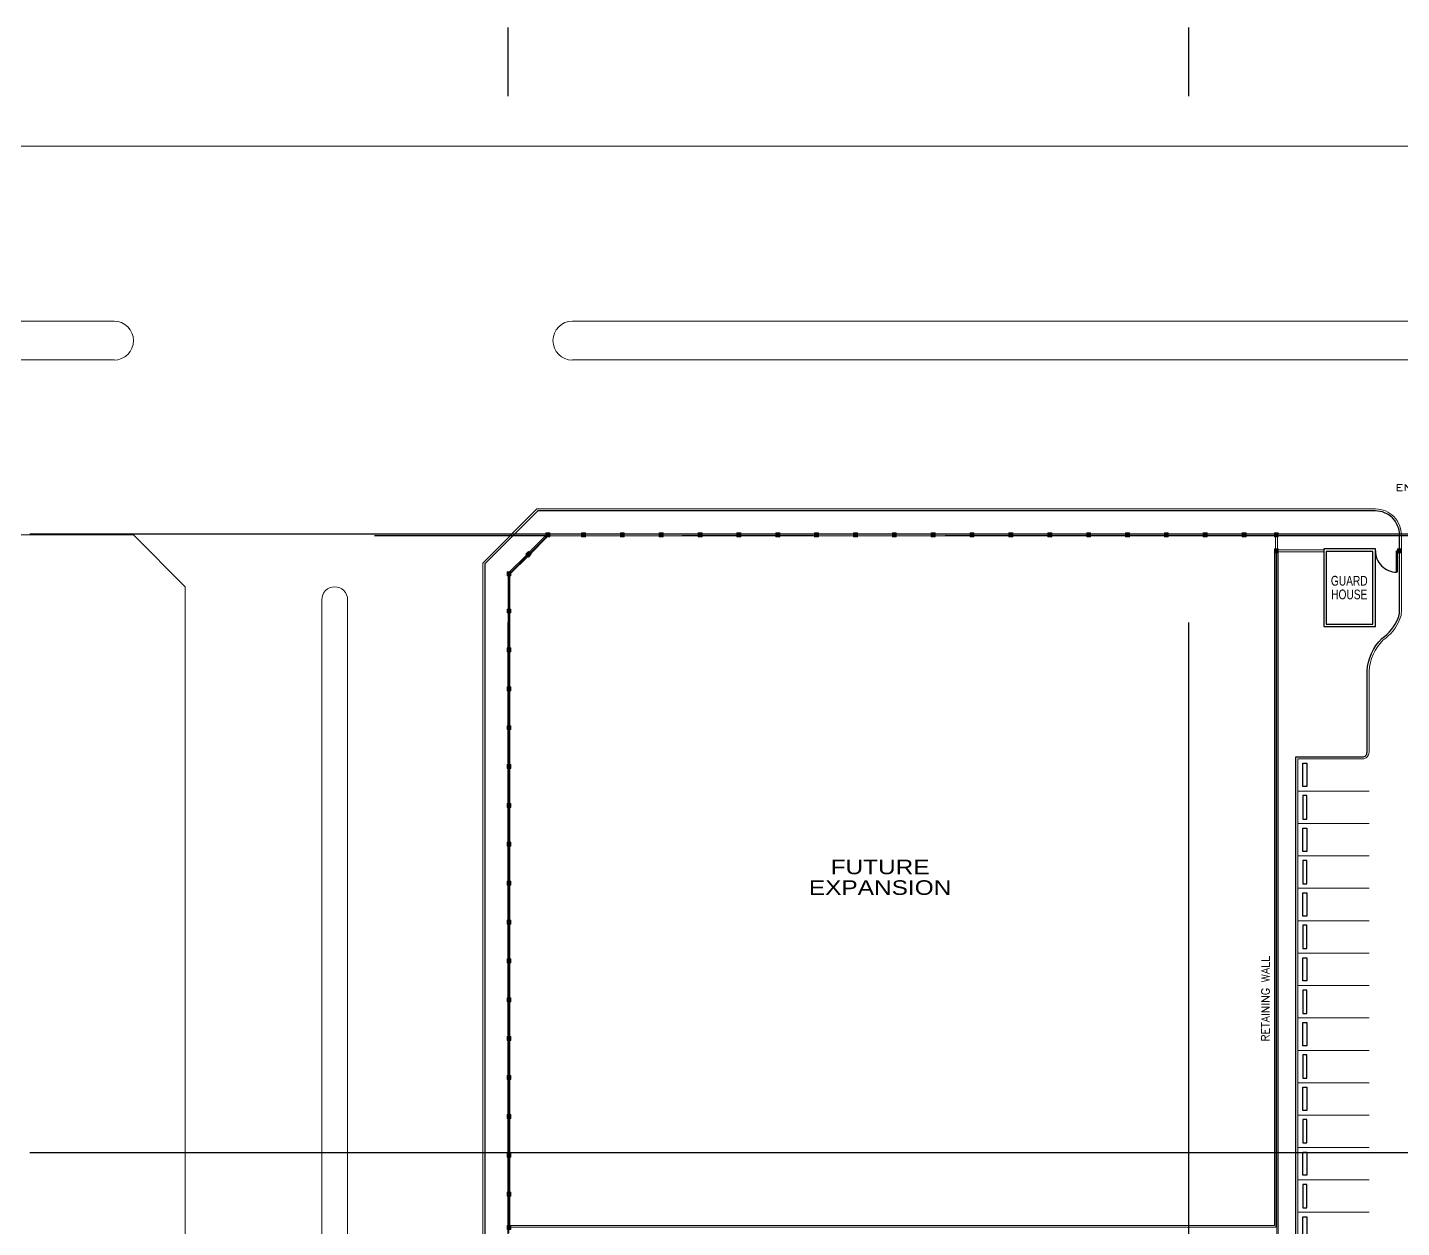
# Model space of a CAD drawing. Header units: metres. Extents: x -3195699 to -2111692, y 14290 to 146348.
# Drawn here: x -2178371 to -2177066, y 20701 to 21841 of the extents above; entities that cross this region are included whole.
import ezdxf
from ezdxf.enums import TextEntityAlignment as Align

# ---------------------------------------------------------------- set-up
doc = ezdxf.new("R2010")
doc.units = ezdxf.units.M
doc.header["$LTSCALE"] = 500
doc.header["$MEASUREMENT"] = 0
doc.linetypes.add('CENTER', pattern=[2, 1.25, -0.25, 0.25, -0.25])
doc.linetypes.add('CENTERX2', pattern=[4, 2.5, -0.5, 0.5, -0.5])
for name, color, linetype in [('AR-AXIS', 9, 'CENTERX2'), ('AR-DOOR', 8, 'CONTINUOUS'), ('AR-PROPOSED', 3, 'CONTINUOUS'), ('AR-SHEET-NM', 4, 'CONTINUOUS'), ('BLDG. TXT', 3, 'CONTINUOUS'), ('CURB-2', 8, 'CONTINUOUS'), ('PARAPET', 1, 'CONTINUOUS'), ('PROPERTY LINE', 3, 'CENTER'), ('TX1', 4, 'CONTINUOUS'), ('WHEEL BUMP', 6, 'CONTINUOUS')]:
    doc.layers.add(name, color=color, linetype=linetype)
for name, color, linetype, lineweight in [('CARLINE', 8, 'CONTINUOUS', 18), ('COL', 4, 'CONTINUOUS', 18), ('COLHAT', 8, 'CONTINUOUS', 18), ('CURVE', 8, 'CONTINUOUS', 18), ('FENCEWALL', 4, 'CONTINUOUS', 18), ('RAILING', 1, 'CONTINUOUS', 18), ('schematic lines', 110, 'CONTINUOUS', 25), ('WALL2', 4, 'CONTINUOUS', 18)]:
    doc.layers.add(name, color=color, linetype=linetype, lineweight=lineweight)
doc.styles.add('logo-eng', font='arial.ttf', dxfattribs={"height": 600})
doc.styles.add('ROMANC', font='romanc', dxfattribs={"height": 0.1})
doc.styles.add('ROMANS', font='romans.shx', dxfattribs={"width": 0.85})

# ---------------------------------------------------------------- blocks, each defined once
blk = doc.blocks.new('AHHMS TEMPLATE')
at = {"layer": 'COLHAT'}
h = blk.add_hatch(dxfattribs=at)
h.set_pattern_fill('ANSI31', color=8, scale=0.184599, style=0)
h.set_pattern_definition([(135, (-1482491.77186, 34812.915), (0.4144367825, 0.4144367825), [])])
h.paths.add_polyline_path([(-1492442.6, 84579.9), (-1492442.6, 84576.2), (-1492438.9, 84576.2), (-1492438.9, 84579.9)])
h = blk.add_hatch(dxfattribs=at)
h.set_pattern_fill('ANSI31', color=8, scale=0.184599, style=0)
h.set_pattern_definition([(135, (-1482457.9287, 34812.915), (0.4144367825, 0.4144367825), [])])
h.paths.add_polyline_path([(-1492408.8, 84579.9), (-1492408.8, 84576.2), (-1492405.1, 84576.2), (-1492405.1, 84579.9)])
h = blk.add_hatch(dxfattribs=at)
h.set_pattern_fill('ANSI31', color=8, scale=0.184599, style=0)
h.set_pattern_definition([(135, (-1482421.0089, 34812.915), (0.4144367825, 0.4144367825), [])])
h.paths.add_polyline_path([(-1492371.9, 84579.9), (-1492371.9, 84576.2), (-1492368.2, 84576.2), (-1492368.2, 84579.9)])
h = blk.add_hatch(dxfattribs=at)
h.set_pattern_fill('ANSI31', color=8, scale=0.184599, style=0)
h.set_pattern_definition([(135, (-1482384.08905, 34812.915), (0.4144367825, 0.4144367825), [])])
h.paths.add_polyline_path([(-1492334.9, 84579.9), (-1492334.9, 84576.2), (-1492331.2, 84576.2), (-1492331.2, 84579.9)])
h = blk.add_hatch(dxfattribs=at)
h.set_pattern_fill('ANSI31', color=8, scale=0.184599, style=0)
h.set_pattern_definition([(135, (-1482347.16924, 34812.915), (0.4144367825, 0.4144367825), [])])
h.paths.add_polyline_path([(-1492298, 84579.9), (-1492298, 84576.2), (-1492294.3, 84576.2), (-1492294.3, 84579.9)])
h = blk.add_hatch(dxfattribs=at)
h.set_pattern_fill('ANSI31', color=8, scale=0.184599, style=0)
h.set_pattern_definition([(135, (-1482310.2494, 34812.915), (0.4144367825, 0.4144367825), [])])
h.paths.add_polyline_path([(-1492261.1, 84579.9), (-1492261.1, 84576.2), (-1492257.4, 84576.2), (-1492257.4, 84579.9)])
h = blk.add_hatch(dxfattribs=at)
h.set_pattern_fill('ANSI31', color=8, scale=0.184599, style=0)
h.set_pattern_definition([(135, (-1482273.3296, 34812.915), (0.4144367825, 0.4144367825), [])])
h.paths.add_polyline_path([(-1492224.2, 84579.9), (-1492224.2, 84576.2), (-1492220.5, 84576.2), (-1492220.5, 84579.9)])
h = blk.add_hatch(dxfattribs=at)
h.set_pattern_fill('ANSI31', color=8, scale=0.184599, style=0)
h.set_pattern_definition([(135, (-1482236.4098, 34812.915), (0.4144367825, 0.4144367825), [])])
h.paths.add_polyline_path([(-1492187.3, 84579.9), (-1492187.3, 84576.2), (-1492183.6, 84576.2), (-1492183.6, 84579.9)])
h = blk.add_hatch(dxfattribs=at)
h.set_pattern_fill('ANSI31', color=8, scale=0.184599, style=0)
h.set_pattern_definition([(135, (-1482199.48996, 34812.915), (0.4144367825, 0.4144367825), [])])
h.paths.add_polyline_path([(-1492150.3, 84579.9), (-1492150.3, 84576.2), (-1492146.6, 84576.2), (-1492146.6, 84579.9)])
h = blk.add_hatch(dxfattribs=at)
h.set_pattern_fill('ANSI31', color=8, scale=0.184599, style=0)
h.set_pattern_definition([(135, (-1482162.57014, 34812.915), (0.4144367825, 0.4144367825), [])])
h.paths.add_polyline_path([(-1492113.4, 84579.9), (-1492113.4, 84576.2), (-1492109.7, 84576.2), (-1492109.7, 84579.9)])
h = blk.add_hatch(dxfattribs=at)
h.set_pattern_fill('ANSI31', color=8, scale=0.184599, style=0)
h.set_pattern_definition([(135, (-1482125.6503, 34812.915), (0.4144367825, 0.4144367825), [])])
h.paths.add_polyline_path([(-1492076.5, 84579.9), (-1492076.5, 84576.2), (-1492072.8, 84576.2), (-1492072.8, 84579.9)])
h = blk.add_hatch(dxfattribs=at)
h.set_pattern_fill('ANSI31', color=8, scale=0.184599, style=0)
h.set_pattern_definition([(135, (-1482088.7305, 34812.915), (0.4144367825, 0.4144367825), [])])
h.paths.add_polyline_path([(-1492039.6, 84579.9), (-1492039.6, 84576.2), (-1492035.9, 84576.2), (-1492035.9, 84579.9)])
h = blk.add_hatch(dxfattribs=at)
h.set_pattern_fill('ANSI31', color=8, scale=0.184599, style=0)
h.set_pattern_definition([(135, (-1482051.8107, 34812.915), (0.4144367825, 0.4144367825), [])])
h.paths.add_polyline_path([(-1492002.7, 84579.9), (-1492002.7, 84576.2), (-1491999, 84576.2), (-1491999, 84579.9)])
h = blk.add_hatch(dxfattribs=at)
h.set_pattern_fill('ANSI31', color=8, scale=0.184599, style=0)
h.set_pattern_definition([(135, (-1482014.89087, 34812.915), (0.4144367825, 0.4144367825), [])])
h.paths.add_polyline_path([(-1491965.7, 84579.9), (-1491965.7, 84576.2), (-1491962, 84576.2), (-1491962, 84579.9)])
h = blk.add_hatch(dxfattribs=at)
h.set_pattern_fill('ANSI31', color=8, scale=0.184599, style=0)
h.set_pattern_definition([(135, (-1481977.97105, 34812.915), (0.4144367825, 0.4144367825), [])])
h.paths.add_polyline_path([(-1491928.8, 84579.9), (-1491928.8, 84576.2), (-1491925.1, 84576.2), (-1491925.1, 84579.9)])
h = blk.add_hatch(dxfattribs=at)
h.set_pattern_fill('ANSI31', color=8, scale=0.184599, style=0)
h.set_pattern_definition([(135, (-1481941.05123, 34812.915), (0.4144367825, 0.4144367825), [])])
h.paths.add_polyline_path([(-1491891.9, 84579.9), (-1491891.9, 84576.2), (-1491888.2, 84576.2), (-1491888.2, 84579.9)])
h = blk.add_hatch(dxfattribs=at)
h.set_pattern_fill('ANSI31', color=8, scale=0.184599, style=0)
h.set_pattern_definition([(135, (-1481904.1314, 34812.915), (0.4144367825, 0.4144367825), [])])
h.paths.add_polyline_path([(-1491855, 84579.9), (-1491855, 84576.2), (-1491851.3, 84576.2), (-1491851.3, 84579.9)])
h = blk.add_hatch(dxfattribs=at)
h.set_pattern_fill('ANSI31', color=8, scale=0.184599, style=0)
h.set_pattern_definition([(135, (-1481867.2116, 34812.915), (0.4144367825, 0.4144367825), [])])
h.paths.add_polyline_path([(-1491818.1, 84579.9), (-1491818.1, 84576.2), (-1491814.4, 84576.2), (-1491814.4, 84579.9)])
h = blk.add_hatch(dxfattribs=at)
h.set_pattern_fill('ANSI31', color=8, scale=0.184599, style=0)
h.set_pattern_definition([(135, (-1481830.2918, 34812.915), (0.4144367825, 0.4144367825), [])])
h.paths.add_polyline_path([(-1491781.1, 84579.9), (-1491781.1, 84576.2), (-1491777.4, 84576.2), (-1491777.4, 84579.9)])
h = blk.add_hatch(dxfattribs=at)
h.set_pattern_fill('ANSI31', color=8, scale=0.184599, angle=90, style=0)
h.set_pattern_definition([(45, (-1541513.6511, 74629.0414), (0.4144367825, -0.4144367825), [])])
h.paths.add_polyline_path([(-1491746.7, 84576.2), (-1491750.4, 84576.2), (-1491750.4, 84579.9), (-1491746.7, 84579.9)])
h = blk.add_hatch(dxfattribs=at)
h.set_pattern_fill('ANSI31', color=8, scale=0.184599, angle=45, style=0)
h.set_pattern_definition([(180, (-1450234.96815, 56405.3282), (-4e-17, 0.5861021186), [])])
h.paths.add_polyline_path([(-1492461.8, 84559.6), (-1492459.2, 84557), (-1492456.6, 84559.6), (-1492459.2, 84562.2)])
h = blk.add_hatch(dxfattribs=at)
h.set_pattern_fill('ANSI31', color=8, scale=0.184599, angle=90, style=0)
h.set_pattern_definition([(45, (-1541513.6511, 74613.96583), (0.4144367825, -0.4144367825), [])])
h.paths.add_polyline_path([(-1491746.7, 84561.1), (-1491750.4, 84561.1), (-1491750.4, 84564.8), (-1491746.7, 84564.8)])
h = blk.add_hatch(dxfattribs=at)
h.set_pattern_fill('ANSI31', color=8, scale=0.184599, angle=90, style=0)
h.set_pattern_definition([(135, (-1441866.4861, 74613.96583), (-0.4144367825, -0.4144367825), [])])
h.paths.add_polyline_path([(-1491633.5, 84561.1), (-1491629.8, 84561.1), (-1491629.8, 84564.8), (-1491633.5, 84564.8)])
h = blk.add_hatch(dxfattribs=at)
h.set_pattern_fill('ANSI31', color=8, scale=0.184599, style=0)
h.set_pattern_definition([(135, (-1482528.6917, 34775.99516), (0.4144367825, 0.4144367825), [])])
h.paths.add_polyline_path([(-1492479.5, 84543), (-1492479.5, 84539.3), (-1492475.8, 84539.3), (-1492475.8, 84543)])
h = blk.add_hatch(dxfattribs=at)
h.set_pattern_fill('ANSI31', color=8, scale=0.184599, style=0)
h.set_pattern_definition([(135, (-1482528.6917, 34740.61364), (0.4144367825, 0.4144367825), [])])
h.paths.add_polyline_path([(-1492479.5, 84507.6), (-1492479.5, 84503.9), (-1492475.8, 84503.9), (-1492475.8, 84507.6)])
h = blk.add_hatch(dxfattribs=at)
h.set_pattern_fill('ANSI31', color=8, scale=0.184599, style=0)
h.set_pattern_definition([(135, (-1482528.6917, 34703.6938), (0.4144367825, 0.4144367825), [])])
h.paths.add_polyline_path([(-1492479.5, 84470.7), (-1492479.5, 84467), (-1492475.8, 84467), (-1492475.8, 84470.7)])
h = blk.add_hatch(dxfattribs=at)
h.set_pattern_fill('ANSI31', color=8, scale=0.184599, style=0)
h.set_pattern_definition([(135, (-1482528.6917, 34666.774), (0.4144367825, 0.4144367825), [])])
h.paths.add_polyline_path([(-1492479.5, 84433.7), (-1492479.5, 84430.1), (-1492475.8, 84430.1), (-1492475.8, 84433.7)])
h = blk.add_hatch(dxfattribs=at)
h.set_pattern_fill('ANSI31', color=8, scale=0.184599, style=0)
h.set_pattern_definition([(135, (-1482528.6917, 34629.8542), (0.4144367825, 0.4144367825), [])])
h.paths.add_polyline_path([(-1492479.5, 84396.8), (-1492479.5, 84393.1), (-1492475.8, 84393.1), (-1492475.8, 84396.8)])
h = blk.add_hatch(dxfattribs=at)
h.set_pattern_fill('ANSI31', color=8, scale=0.184599, style=0)
h.set_pattern_definition([(135, (-1482528.6917, 34592.93437), (0.4144367825, 0.4144367825), [])])
h.paths.add_polyline_path([(-1492479.5, 84359.9), (-1492479.5, 84356.2), (-1492475.8, 84356.2), (-1492475.8, 84359.9)])
h = blk.add_hatch(dxfattribs=at)
h.set_pattern_fill('ANSI31', color=8, scale=0.184599, style=0)
h.set_pattern_definition([(135, (-1482528.6917, 34556.01455), (0.4144367825, 0.4144367825), [])])
h.paths.add_polyline_path([(-1492479.5, 84323), (-1492479.5, 84319.3), (-1492475.8, 84319.3), (-1492475.8, 84323)])
h = blk.add_hatch(dxfattribs=at)
h.set_pattern_fill('ANSI31', color=8, scale=0.184599, style=0)
h.set_pattern_definition([(135, (-1482528.6917, 34519.09473), (0.4144367825, 0.4144367825), [])])
h.paths.add_polyline_path([(-1492479.5, 84286.1), (-1492479.5, 84282.4), (-1492475.8, 84282.4), (-1492475.8, 84286.1)])
h = blk.add_hatch(dxfattribs=at)
h.set_pattern_fill('ANSI31', color=8, scale=0.184599, style=0)
h.set_pattern_definition([(135, (-1482528.6917, 34482.1749), (0.4144367825, 0.4144367825), [])])
h.paths.add_polyline_path([(-1492479.5, 84249.1), (-1492479.5, 84245.5), (-1492475.8, 84245.5), (-1492475.8, 84249.1)])
h = blk.add_hatch(dxfattribs=at)
h.set_pattern_fill('ANSI31', color=8, scale=0.184599, style=0)
h.set_pattern_definition([(135, (-1482528.6917, 34445.2551), (0.4144367825, 0.4144367825), [])])
h.paths.add_polyline_path([(-1492479.5, 84212.2), (-1492479.5, 84208.5), (-1492475.8, 84208.5), (-1492475.8, 84212.2)])
h = blk.add_hatch(dxfattribs=at)
h.set_pattern_fill('ANSI31', color=8, scale=0.184599, style=0)
h.set_pattern_definition([(135, (-1482528.6917, 34408.3353), (0.4144367825, 0.4144367825), [])])
h.paths.add_polyline_path([(-1492479.5, 84175.3), (-1492479.5, 84171.6), (-1492475.8, 84171.6), (-1492475.8, 84175.3)])
h = blk.add_hatch(dxfattribs=at)
h.set_pattern_fill('ANSI31', color=8, scale=0.184599, style=0)
h.set_pattern_definition([(135, (-1482528.6917, 34371.41546), (0.4144367825, 0.4144367825), [])])
h.paths.add_polyline_path([(-1492479.5, 84138.4), (-1492479.5, 84134.7), (-1492475.8, 84134.7), (-1492475.8, 84138.4)])
h = blk.add_hatch(dxfattribs=at)
h.set_pattern_fill('ANSI31', color=8, scale=0.184599, style=0)
h.set_pattern_definition([(135, (-1482528.6917, 34334.49564), (0.4144367825, 0.4144367825), [])])
h.paths.add_polyline_path([(-1492479.5, 84101.5), (-1492479.5, 84097.8), (-1492475.8, 84097.8), (-1492475.8, 84101.5)])
h = blk.add_hatch(dxfattribs=at)
h.set_pattern_fill('ANSI31', color=8, scale=0.184599, style=0)
h.set_pattern_definition([(135, (-1482528.6917, 34297.5758), (0.4144367825, 0.4144367825), [])])
h.paths.add_polyline_path([(-1492479.5, 84064.5), (-1492479.5, 84060.9), (-1492475.8, 84060.9), (-1492475.8, 84064.5)])
h = blk.add_hatch(dxfattribs=at)
h.set_pattern_fill('ANSI31', color=8, scale=0.184599, style=0)
h.set_pattern_definition([(135, (-1482528.6917, 34260.656), (0.4144367825, 0.4144367825), [])])
h.paths.add_polyline_path([(-1492479.5, 84027.6), (-1492479.5, 84023.9), (-1492475.8, 84023.9), (-1492475.8, 84027.6)])
h = blk.add_hatch(dxfattribs=at)
h.set_pattern_fill('ANSI31', color=8, scale=0.184599, style=0)
h.set_pattern_definition([(135, (-1482528.6917, 34223.7362), (0.4144367825, 0.4144367825), [])])
h.paths.add_polyline_path([(-1492479.5, 83990.7), (-1492479.5, 83987), (-1492475.8, 83987), (-1492475.8, 83990.7)])
h = blk.add_hatch(dxfattribs=at)
h.set_pattern_fill('ANSI31', color=8, scale=0.184599, style=0)
h.set_pattern_definition([(135, (-1482528.6917, 34186.81637), (0.4144367825, 0.4144367825), [])])
h.paths.add_polyline_path([(-1492479.5, 83953.8), (-1492479.5, 83950.1), (-1492475.8, 83950.1), (-1492475.8, 83953.8)])
h = blk.add_hatch(dxfattribs=at)
h.set_pattern_fill('ANSI31', color=8, scale=0.184599, style=0)
h.set_pattern_definition([(135, (-1482528.6917, 34155.12736), (0.4144367825, 0.4144367825), [])])
h.paths.add_polyline_path([(-1492479.5, 83922.1), (-1492479.5, 83918.4), (-1492475.8, 83918.4), (-1492475.8, 83922.1)])
at = {"layer": 'AR-AXIS', "color": 8, "ltscale": 2}
for p, q in [((-1492478.6, 81994.9), (-1492478.6, 85060)), ((-1491831.6, 81994.9), (-1491831.6, 85060)), ((-1492933, 84579), (-1488915.2, 84579)), ((-1492933, 83991.4), (-1488915.2, 83991.4))]:
    blk.add_line(p, q, dxfattribs=at)
at = {"layer": 'AR-AXIS', "color": 8}
blk.add_line((-1492441.2, 84577.1), (-1492605.4, 84577.1), dxfattribs=at)
at = {"layer": 'AR-DOOR', "color": 8}
blk.add_lwpolyline([(-1491633.8, 84542.7), (-1491634.4, 84542.7), (-1491634.4, 84563), (-1491633.8, 84563)], close=True, dxfattribs=at)
blk.add_arc((-1491634.4, 84562.7), 20, 179.1253, 270, dxfattribs=at)
at = {"layer": 'AR-PROPOSED', "color": 8}
blk.add_lwpolyline([(-1491654.4, 84491), (-1491654.4, 84564.8), (-1491703.6, 84564.8), (-1491703.6, 84491)], close=True, dxfattribs=at)
at = {"layer": 'CARLINE', "color": 8}
for p, q in [((-1491660.5, 84334.7), (-1491728.2, 84334.7)), ((-1491660.5, 84303.9), (-1491728.2, 84303.9)), ((-1491660.5, 84273.1), (-1491728.2, 84273.1)), ((-1491660.5, 84242.4), (-1491728.2, 84242.4)), ((-1491660.5, 84211.6), (-1491728.2, 84211.6)), ((-1491660.5, 84180.8), (-1491728.2, 84180.8)), ((-1491660.5, 84150.1), (-1491728.2, 84150.1)), ((-1491660.5, 84119.3), (-1491728.2, 84119.3)), ((-1491660.5, 84088.5), (-1491728.2, 84088.5)), ((-1491660.5, 84057.8), (-1491728.2, 84057.8)), ((-1491660.5, 84027), (-1491728.2, 84027)), ((-1491660.5, 83996.2), (-1491728.2, 83996.2)), ((-1491660.5, 83965.5), (-1491728.2, 83965.5)), ((-1491660.5, 83934.7), (-1491728.2, 83934.7))]:
    blk.add_line(p, q, dxfattribs=at)
at = {"layer": 'COL', "color": 8}
for points in [[(-1492438.9, 84576.2), (-1492442.6, 84576.2), (-1492442.6, 84579.9), (-1492438.9, 84579.9)], [(-1492405.1, 84576.2), (-1492408.8, 84576.2), (-1492408.8, 84579.9), (-1492405.1, 84579.9)], [(-1492368.2, 84576.2), (-1492371.9, 84576.2), (-1492371.9, 84579.9), (-1492368.2, 84579.9)], [(-1492331.2, 84576.2), (-1492334.9, 84576.2), (-1492334.9, 84579.9), (-1492331.2, 84579.9)], [(-1492294.3, 84576.2), (-1492298, 84576.2), (-1492298, 84579.9), (-1492294.3, 84579.9)], [(-1492257.4, 84576.2), (-1492261.1, 84576.2), (-1492261.1, 84579.9), (-1492257.4, 84579.9)], [(-1492220.5, 84576.2), (-1492224.2, 84576.2), (-1492224.2, 84579.9), (-1492220.5, 84579.9)], [(-1492183.6, 84576.2), (-1492187.3, 84576.2), (-1492187.3, 84579.9), (-1492183.6, 84579.9)], [(-1492146.6, 84576.2), (-1492150.3, 84576.2), (-1492150.3, 84579.9), (-1492146.6, 84579.9)], [(-1492109.7, 84576.2), (-1492113.4, 84576.2), (-1492113.4, 84579.9), (-1492109.7, 84579.9)], [(-1492072.8, 84576.2), (-1492076.5, 84576.2), (-1492076.5, 84579.9), (-1492072.8, 84579.9)], [(-1492035.9, 84576.2), (-1492039.6, 84576.2), (-1492039.6, 84579.9), (-1492035.9, 84579.9)], [(-1491999, 84576.2), (-1492002.7, 84576.2), (-1492002.7, 84579.9), (-1491999, 84579.9)], [(-1491962, 84576.2), (-1491965.7, 84576.2), (-1491965.7, 84579.9), (-1491962, 84579.9)], [(-1491925.1, 84576.2), (-1491928.8, 84576.2), (-1491928.8, 84579.9), (-1491925.1, 84579.9)], [(-1491888.2, 84576.2), (-1491891.9, 84576.2), (-1491891.9, 84579.9), (-1491888.2, 84579.9)], [(-1491851.3, 84576.2), (-1491855, 84576.2), (-1491855, 84579.9), (-1491851.3, 84579.9)], [(-1491814.4, 84576.2), (-1491818.1, 84576.2), (-1491818.1, 84579.9), (-1491814.4, 84579.9)], [(-1491777.4, 84576.2), (-1491781.1, 84576.2), (-1491781.1, 84579.9), (-1491777.4, 84579.9)], [(-1491750.4, 84576.2), (-1491750.4, 84579.9), (-1491746.7, 84579.9), (-1491746.7, 84576.2)], [(-1492456.6, 84559.6), (-1492459.2, 84557), (-1492461.8, 84559.6), (-1492459.2, 84562.2)], [(-1491750.4, 84561.1), (-1491750.4, 84564.8), (-1491746.7, 84564.8), (-1491746.7, 84561.1)], [(-1491629.8, 84561.1), (-1491629.8, 84564.8), (-1491633.5, 84564.8), (-1491633.5, 84561.1)], [(-1492475.8, 84539.3), (-1492479.5, 84539.3), (-1492479.5, 84543), (-1492475.8, 84543)], [(-1492475.8, 84503.9), (-1492479.5, 84503.9), (-1492479.5, 84507.6), (-1492475.8, 84507.6)], [(-1492475.8, 84467), (-1492479.5, 84467), (-1492479.5, 84470.7), (-1492475.8, 84470.7)], [(-1492475.8, 84430.1), (-1492479.5, 84430.1), (-1492479.5, 84433.7), (-1492475.8, 84433.7)], [(-1492475.8, 84393.1), (-1492479.5, 84393.1), (-1492479.5, 84396.8), (-1492475.8, 84396.8)], [(-1492475.8, 84356.2), (-1492479.5, 84356.2), (-1492479.5, 84359.9), (-1492475.8, 84359.9)], [(-1492475.8, 84319.3), (-1492479.5, 84319.3), (-1492479.5, 84323), (-1492475.8, 84323)], [(-1492475.8, 84282.4), (-1492479.5, 84282.4), (-1492479.5, 84286.1), (-1492475.8, 84286.1)], [(-1492475.8, 84245.5), (-1492479.5, 84245.5), (-1492479.5, 84249.1), (-1492475.8, 84249.1)], [(-1492475.8, 84208.5), (-1492479.5, 84208.5), (-1492479.5, 84212.2), (-1492475.8, 84212.2)], [(-1492475.8, 84171.6), (-1492479.5, 84171.6), (-1492479.5, 84175.3), (-1492475.8, 84175.3)], [(-1492475.8, 84134.7), (-1492479.5, 84134.7), (-1492479.5, 84138.4), (-1492475.8, 84138.4)], [(-1492475.8, 84097.8), (-1492479.5, 84097.8), (-1492479.5, 84101.5), (-1492475.8, 84101.5)], [(-1492475.8, 84060.9), (-1492479.5, 84060.9), (-1492479.5, 84064.5), (-1492475.8, 84064.5)], [(-1492475.8, 84023.9), (-1492479.5, 84023.9), (-1492479.5, 84027.6), (-1492475.8, 84027.6)], [(-1492475.8, 83987), (-1492479.5, 83987), (-1492479.5, 83990.7), (-1492475.8, 83990.7)], [(-1492475.8, 83950.1), (-1492479.5, 83950.1), (-1492479.5, 83953.8), (-1492475.8, 83953.8)], [(-1492475.8, 83918.4), (-1492479.5, 83918.4), (-1492479.5, 83922.1), (-1492475.8, 83922.1)]]:
    blk.add_lwpolyline(points, close=True, dxfattribs=at)
at = {"layer": 'CURB-2', "color": 8}
for points in [[(-1491631.6, 84564.8), (-1491631.6, 84578, 0.414214), (-1491654.4, 84600.8), (-1492450.3, 84600.8), (-1492500.6, 84550.6), (-1492500.6, 83883.9, 0.414214), (-1492484, 83867.3), (-1492428.8, 83867.3, -0.374688), (-1492317.2, 83770.1, 0.186243), (-1492296.4, 83732.5), (-1492293, 83729.6, -0.221873), (-1492270.3, 83681), (-1492270.3, 83429.7, -0.221872), (-1492293, 83381.1), (-1492296.4, 83378.2, 0.186559), (-1492317.2, 83340.6, -0.374688), (-1492428.8, 83243.4), (-1492484, 83243.4, 0.414214), (-1492500.6, 83226.8), (-1492500.6, 82279.6), (-1492438.1, 82217), (-1489428.5, 82217)], [(-1489401.2, 82675.3), (-1489435.7, 82675.3, 0.414214), (-1489452.3, 82658.6), (-1489452.3, 82344.8, -0.414214), (-1489503.4, 82293.8), (-1491623.6, 82293.8, -0.414214), (-1491662.4, 82332.5), (-1491662.4, 82369.4, 0.414214), (-1491672.8, 82379.9), (-1491730.1, 82379.9), (-1491730.1, 83275.8), (-1491675.3, 83275.8, 0.414214), (-1491662.4, 83288.7), (-1491662.4, 83427.7, 0.414214), (-1491675.3, 83440.6), (-1491730.1, 83440.6), (-1491730.1, 84367.3), (-1491666.7, 84367.3, 0.414214), (-1491662.4, 84371.6), (-1491662.4, 84448.7, -0.181984), (-1491648.4, 84479.6, 0.146599), (-1491632.8, 84498.9, 0.097146), (-1491631.6, 84505.2), (-1491631.6, 84561.1)]]:
    blk.add_lwpolyline(points, format="xyb", dxfattribs=at)
at = {"layer": 'CURVE', "color": 8}
for p, q in [((-1489450.3, 84947.2), (-1493115.3, 84947.2)), ((-1493115.3, 84781.1), (-1492853, 84781.1)), ((-1492417.4, 84781.1), (-1489468.7, 84781.1)), ((-1493115.3, 84744.2), (-1492853, 84744.2)), ((-1492417.4, 84744.2), (-1489468.7, 84744.2)), ((-1492834.6, 84578), (-1493115.3, 84578)), ((-1492834.6, 84578), (-1492785.4, 84528.8)), ((-1492785.4, 84528.8), (-1492785.4, 82264.4)), ((-1492655.6, 82276.7), (-1492655.6, 84516.5)), ((-1492631, 82276.7), (-1492631, 84516.5))]:
    blk.add_line(p, q, dxfattribs=at)
for points in [[(-1491629.8, 84578, 0.414214), (-1491654.4, 84602.7), (-1492451.1, 84602.7), (-1492502.4, 84551.3), (-1492502.4, 83883.9, 0.414214), (-1492484, 83865.5), (-1492428.8, 83865.5, -0.374688), (-1492319, 83769.8, 0.186243), (-1492297.6, 83731.1), (-1492294.2, 83728.2, -0.221873), (-1492272.2, 83681), (-1492272.2, 83429.7, -0.221872), (-1492294.2, 83382.5), (-1492297.6, 83379.7, 0.186559), (-1492319, 83340.9, -0.374688), (-1492428.8, 83245.2), (-1492484, 83245.2, 0.414214), (-1492502.5, 83226.8), (-1492502.5, 82278.8), (-1492438.8, 82215.2), (-1489427.8, 82215.2)], [(-1491623.6, 82295.6, -0.414214), (-1491660.5, 82332.5), (-1491660.5, 82369.4, 0.414214), (-1491672.8, 82381.7), (-1491728.2, 82381.7), (-1491728.2, 83274), (-1491675.3, 83274, 0.414214), (-1491660.5, 83288.7), (-1491660.5, 83427.7, 0.414214), (-1491675.3, 83442.4), (-1491728.2, 83442.4), (-1491728.2, 84365.4), (-1491666.7, 84365.4, 0.414214), (-1491660.5, 84371.6), (-1491660.5, 84448.6, -0.180718), (-1491647.3, 84478.1, 0.145607), (-1491631.1, 84498.2, 0.097146), (-1491629.8, 84505.2), (-1491629.8, 84578)]]:
    blk.add_lwpolyline(points, format="xyb", dxfattribs=at)
for centre, radius, start, end in [((-1492853, 84762.6), 18.5, 270, 90), ((-1492417.4, 84762.6), 18.5, 90, 270), ((-1492643.3, 84516.5), 12.3, 0, 180)]:
    blk.add_arc(centre, radius, start, end, dxfattribs=at)
at = {"layer": 'FENCEWALL', "color": 8}
for p, q in [((-1492442.6, 84577.5), (-1492458.6, 84561.5)), ((-1492441.3, 84576.2), (-1492457.3, 84560.2)), ((-1491749.4, 84576.2), (-1491749.4, 84564.8)), ((-1491747.6, 84576.2), (-1491747.6, 84564.8)), ((-1492461.2, 84558.9), (-1492477.2, 84543)), ((-1492459.9, 84557.6), (-1492475.8, 84541.7)), ((-1492478.6, 84507.6), (-1492478.6, 84539.3)), ((-1492476.8, 84507.6), (-1492476.8, 84539.3)), ((-1492478.6, 84470.7), (-1492478.6, 84503.9)), ((-1492476.8, 84470.7), (-1492476.8, 84503.9)), ((-1492478.6, 84433.7), (-1492478.6, 84467)), ((-1492476.8, 84433.7), (-1492476.8, 84467)), ((-1492478.6, 84396.8), (-1492478.6, 84430.1)), ((-1492476.8, 84396.8), (-1492476.8, 84430.1)), ((-1492478.6, 84359.9), (-1492478.6, 84393.1)), ((-1492476.8, 84359.9), (-1492476.8, 84393.1)), ((-1492478.6, 84323), (-1492478.6, 84356.2)), ((-1492476.8, 84323), (-1492476.8, 84356.2)), ((-1492478.6, 84286.1), (-1492478.6, 84319.3)), ((-1492476.8, 84286.1), (-1492476.8, 84319.3)), ((-1492478.6, 84249.1), (-1492478.6, 84282.4)), ((-1492476.8, 84249.1), (-1492476.8, 84282.4)), ((-1492478.6, 84212.2), (-1492478.6, 84245.5)), ((-1492476.8, 84212.2), (-1492476.8, 84245.5)), ((-1492478.6, 84175.3), (-1492478.6, 84208.5)), ((-1492476.8, 84175.3), (-1492476.8, 84208.5)), ((-1492478.6, 84138.4), (-1492478.6, 84171.6)), ((-1492476.8, 84138.4), (-1492476.8, 84171.6)), ((-1492478.6, 84101.5), (-1492478.6, 84134.7)), ((-1492476.8, 84101.5), (-1492476.8, 84134.7)), ((-1492478.6, 84064.5), (-1492478.6, 84097.8)), ((-1492476.8, 84064.5), (-1492476.8, 84097.8)), ((-1492478.6, 84027.6), (-1492478.6, 84060.9)), ((-1492476.8, 84027.6), (-1492476.8, 84060.9)), ((-1492478.6, 83990.7), (-1492478.6, 84023.9)), ((-1492476.8, 83990.7), (-1492476.8, 84023.9)), ((-1492478.6, 83953.8), (-1492478.6, 83987)), ((-1492476.8, 83953.8), (-1492476.8, 83987)), ((-1492478.6, 83922.1), (-1492478.6, 83950.1)), ((-1492476.8, 83922.1), (-1492476.8, 83950.1))]:
    blk.add_line(p, q, dxfattribs=at)
for points in [[(-1492438.9, 84579), (-1492408.8, 84579)], [(-1492438.9, 84577.1), (-1492408.8, 84577.1)], [(-1492371.9, 84579), (-1492405.1, 84579)], [(-1492371.9, 84577.1), (-1492405.1, 84577.1)], [(-1492368.2, 84579), (-1492334.9, 84579)], [(-1492368.2, 84577.1), (-1492334.9, 84577.1)], [(-1492331.2, 84579), (-1492298, 84579)], [(-1492331.2, 84577.1), (-1492298, 84577.1)], [(-1492294.3, 84579), (-1492261.1, 84579)], [(-1492294.3, 84577.1), (-1492261.1, 84577.1)], [(-1492257.4, 84579), (-1492224.2, 84579)], [(-1492257.4, 84577.1), (-1492224.2, 84577.1)], [(-1492220.5, 84579), (-1492187.3, 84579)], [(-1492220.5, 84577.1), (-1492187.3, 84577.1)], [(-1492183.6, 84579), (-1492150.3, 84579)], [(-1492183.6, 84577.1), (-1492150.3, 84577.1)], [(-1492146.6, 84579), (-1492113.4, 84579)], [(-1492146.6, 84577.1), (-1492113.4, 84577.1)], [(-1492109.7, 84579), (-1492076.5, 84579)], [(-1492109.7, 84577.1), (-1492076.5, 84577.1)], [(-1492072.8, 84579), (-1492039.6, 84579)], [(-1492072.8, 84577.1), (-1492039.6, 84577.1)], [(-1492035.9, 84579), (-1492002.7, 84579)], [(-1492035.9, 84577.1), (-1492002.7, 84577.1)], [(-1491999, 84579), (-1491965.7, 84579)], [(-1491999, 84577.1), (-1491965.7, 84577.1)], [(-1491962, 84579), (-1491928.8, 84579)], [(-1491962, 84577.1), (-1491928.8, 84577.1)], [(-1491925.1, 84579), (-1491891.9, 84579)], [(-1491925.1, 84577.1), (-1491891.9, 84577.1)], [(-1491888.2, 84579), (-1491855, 84579)], [(-1491888.2, 84577.1), (-1491855, 84577.1)], [(-1491851.3, 84579), (-1491818.1, 84579)], [(-1491851.3, 84577.1), (-1491818.1, 84577.1)], [(-1491814.4, 84579), (-1491781.1, 84579)], [(-1491814.4, 84577.1), (-1491781.1, 84577.1)], [(-1491777.4, 84579), (-1491750.4, 84579)], [(-1491777.4, 84577.1), (-1491750.4, 84577.1)], [(-1491746.7, 84563.9), (-1491703.6, 84563.9)], [(-1491746.7, 84562), (-1491703.6, 84562)]]:
    blk.add_lwpolyline(points, dxfattribs=at)
at = {"layer": 'PARAPET', "color": 8}
blk.add_lwpolyline([(-1491656.8, 84493.4), (-1491656.8, 84562.4), (-1491701.1, 84562.4), (-1491701.1, 84493.4)], close=True, dxfattribs=at)
at = {"layer": 'PROPERTY LINE', "color": 8}
blk.add_lwpolyline([(-1492441.2, 84577.1), (-1492478.1, 84540.2), (-1492478.1, 82288.1), (-1492428.8, 82238.9), (-1489438.3, 82238.9), (-1489389.1, 82288.1), (-1489389.1, 84527.9), (-1489438.3, 84577.1), (-1492441.2, 84577.1)], dxfattribs=at)
at = {"layer": 'RAILING', "color": 8}
for p, q in [((-1491749, 83920.7), (-1491749, 84561.1)), ((-1491748.1, 83507.1), (-1491748.1, 84561.1)), ((-1492475.8, 83920.7), (-1491749, 83920.7))]:
    blk.add_line(p, q, dxfattribs=at)
at = {"layer": 'WALL2', "color": 8}
for p, q in [((-1491750.4, 84561.1), (-1491750.4, 83922.1)), ((-1491746.7, 83505.9), (-1491746.7, 84561.1)), ((-1492476.8, 83922.1), (-1491750.4, 83922.1))]:
    blk.add_line(p, q, dxfattribs=at)
at = {"layer": 'WHEEL BUMP', "color": 8}
for points in [[(-1491723.3, 84361.1), (-1491719.6, 84361.1), (-1491719.6, 84339), (-1491723.3, 84339)], [(-1491723.3, 84308.2), (-1491719.6, 84308.2), (-1491719.6, 84330.4), (-1491723.3, 84330.4)], [(-1491723.3, 84299.6), (-1491719.6, 84299.6), (-1491719.6, 84277.5), (-1491723.3, 84277.5)], [(-1491723.3, 84246.7), (-1491719.6, 84246.7), (-1491719.6, 84268.8), (-1491723.3, 84268.8)], [(-1491723.3, 84238.1), (-1491719.6, 84238.1), (-1491719.6, 84215.9), (-1491723.3, 84215.9)], [(-1491723.3, 84185.2), (-1491719.6, 84185.2), (-1491719.6, 84207.3), (-1491723.3, 84207.3)], [(-1491723.3, 84176.5), (-1491719.6, 84176.5), (-1491719.6, 84154.4), (-1491723.3, 84154.4)], [(-1491723.3, 84123.6), (-1491719.6, 84123.6), (-1491719.6, 84145.8), (-1491723.3, 84145.8)], [(-1491723.3, 84115), (-1491719.6, 84115), (-1491719.6, 84092.9), (-1491723.3, 84092.9)], [(-1491723.3, 84062.1), (-1491719.6, 84062.1), (-1491719.6, 84084.2), (-1491723.3, 84084.2)], [(-1491723.3, 84053.5), (-1491719.6, 84053.5), (-1491719.6, 84031.3), (-1491723.3, 84031.3)], [(-1491723.3, 84000.6), (-1491719.6, 84000.6), (-1491719.6, 84022.7), (-1491723.3, 84022.7)], [(-1491723.3, 83991.9), (-1491719.6, 83991.9), (-1491719.6, 83969.8), (-1491723.3, 83969.8)], [(-1491723.3, 83939), (-1491719.6, 83939), (-1491719.6, 83961.2), (-1491723.3, 83961.2)], [(-1491723.3, 83930.4), (-1491719.6, 83930.4), (-1491719.6, 83908.3), (-1491723.3, 83908.3)]]:
    blk.add_lwpolyline(points, close=True, dxfattribs=at)
at = {"layer": 'AR-SHEET-NM', "color": 8, "style": 'ROMANS'}
blk.add_text('RETAINING WALL', height=7.692, rotation=90, dxfattribs=at).set_placement((-1491755.1, 84096.7))
at = {"layer": 'BLDG. TXT', "color": 8, "ltscale": 0.5, "style": 'logo-eng'}
for s, height, width, p in [('GUARD', 9.23, 0.75, (-1491679.3, 84534.5)), ('HOUSE', 9.23, 0.75, (-1491679.3, 84521.5)), ('FUTURE', 13.84, 1.2, (-1492125.1, 84262.7)), ('EXPANSION', 13.84, 1.2, (-1492125.1, 84243.1))]:
    blk.add_text(s, height=height, dxfattribs=dict(at, width=width)).set_placement(p, align=Align.MIDDLE_CENTER)
at = {"layer": 'TX1', "color": 8, "style": 'ROMANC', "width": 1.5}
blk.add_text('ENTRANCE', height=6.15, dxfattribs=at).set_placement((-1491635.4, 84619.9))

msp = doc.modelspace()

# ---------------------------------------------------------------- block references
at = {"layer": 'schematic lines'}
msp.add_blockref('AHHMS TEMPLATE', (-685436.1, -63218.8), dxfattribs=at)

doc.saveas('drawing.dxf')
